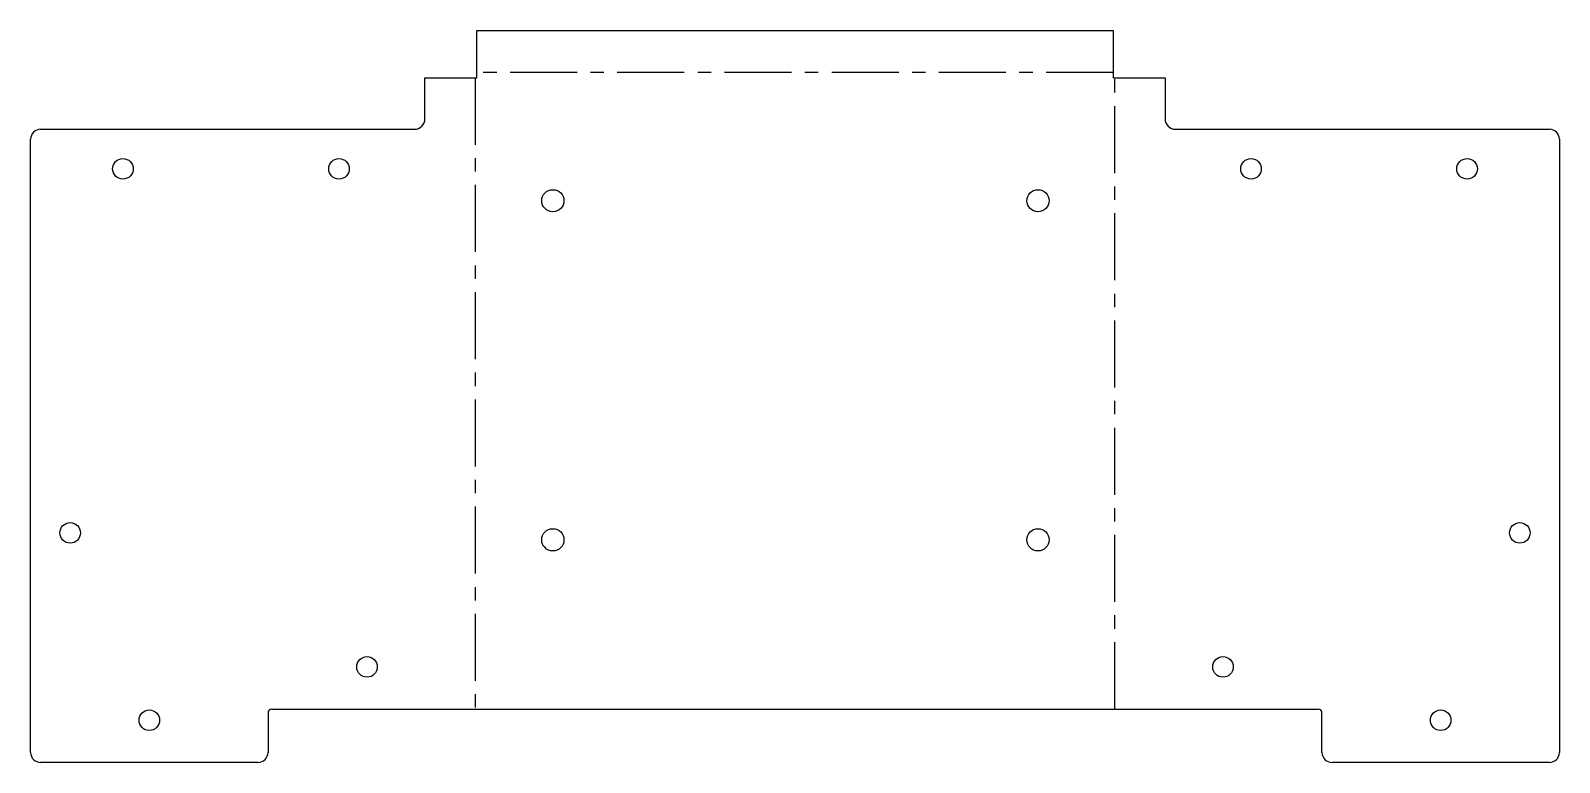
# Model space of a CAD drawing. Header units: millimetres. Extents: x -85 to 205, y -10 to 129.
import ezdxf

# ---------------------------------------------------------------- set-up
doc = ezdxf.new("R2010")
doc.units = ezdxf.units.MM
doc.linetypes.add('CENTERX2', pattern=[20.32, 12.7, -2.54, 2.54, -2.54])

msp = doc.modelspace()

# ---------------------------------------------------------------- linework, layer by layer
at = {"color": 7, "linetype": 'Continuous', "lineweight": 25}
for p, q in [((0, 119.66), (0, 128.61)), ((0, 128.61), (120.6, 128.61)), ((120.6, 128.61), (120.6, 119.66)), ((-9.84, 111.9), (-9.84, 119.66)), ((-9.84, 119.66), (0, 119.66)), ((120.6, 119.66), (130.44, 119.66)), ((130.44, 119.66), (130.44, 111.9)), ((-84.59, -8.2), (-84.59, 108)), ((-82.69, 109.9), (-11.84, 109.9)), ((132.44, 109.9), (203.29, 109.9)), ((205.19, 108), (205.19, -8.2)), ((-38.89, 0), (159.49, 0)), ((-39.59, -0.7), (-39.59, -8.2)), ((160.19, -8.2), (160.19, -0.7)), ((-41.49, -10.1), (-82.69, -10.1)), ((203.29, -10.1), (162.09, -10.1))]:
    msp.add_line(p, q, dxfattribs=at)
at = {"color": 7, "linetype": 'CENTERX2'}
for p, q in [((-0.32, 119.66), (-0.32, 0)), ((120.6, 120.68), (0, 120.68)), ((120.92, 0), (120.92, 119.66))]:
    msp.add_line(p, q, dxfattribs=at)
at = {"color": 7, "linetype": 'Continuous', "lineweight": 25}
for centre, radius in [((-67.09, 102.4), 1.95), ((-26.14, 102.4), 1.95), ((146.74, 102.4), 1.95), ((187.69, 102.4), 1.95), ((14.4, 96.35), 2.1), ((106.35, 96.35), 2.1), ((-77.09, 33.4), 1.95), ((197.69, 33.4), 1.95), ((14.4, 32.09), 2.1), ((106.35, 32.09), 2.1), ((-20.82, 8), 1.95), ((141.42, 8), 1.95), ((-62.09, -2.1), 1.95), ((182.69, -2.1), 1.95)]:
    msp.add_circle(centre, radius, dxfattribs=at)
for centre, radius, start, end in [((-11.84, 111.9), 2, 270, 0), ((132.44, 111.9), 2, 180, 270), ((-82.69, 108), 1.9, 90, 180), ((203.29, 108), 1.9, 0, 90), ((-38.89, -0.7), 0.7, 90, 180), ((159.49, -0.7), 0.7, 0, 90), ((-82.69, -8.2), 1.9, 180, 270), ((-41.49, -8.2), 1.9, 270, 0), ((162.09, -8.2), 1.9, 180, 270), ((203.29, -8.2), 1.9, 270, 0)]:
    msp.add_arc(centre, radius, start, end, dxfattribs=at)

doc.saveas('drawing.dxf')
